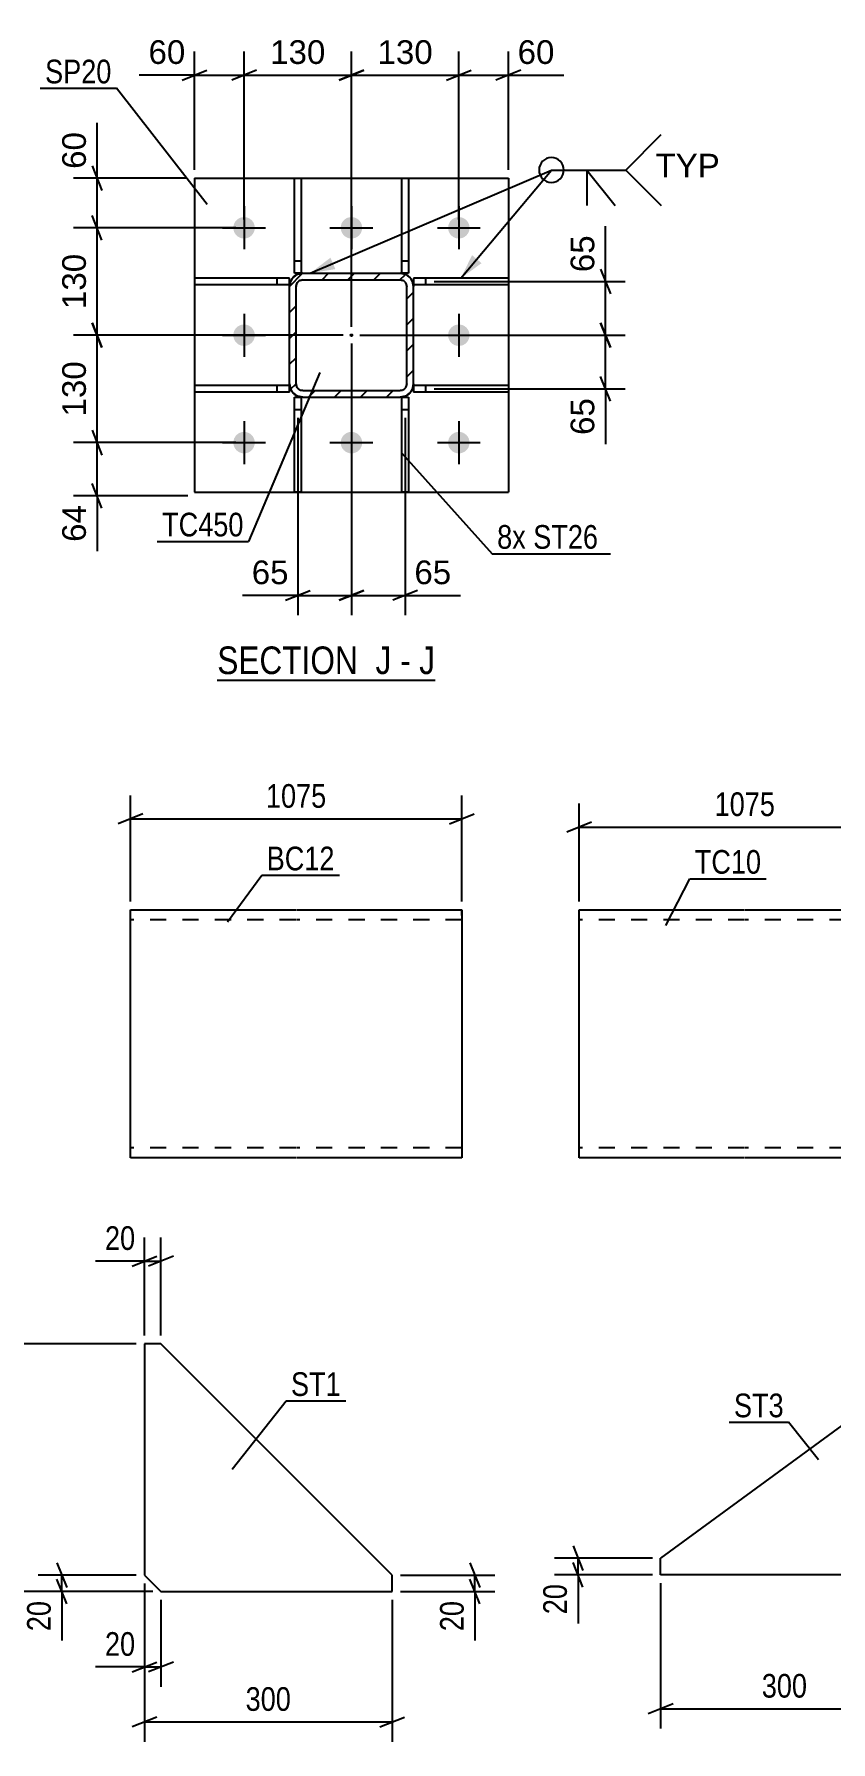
# Model space of a CAD drawing. Header units: millimetres. Extents: x 0 to 841, y 0 to 594.
# Drawn here: x 480.8 to 577.3, y 248.8 to 455.5 of the extents above; entities that cross this region are included whole.
import ezdxf

# ---------------------------------------------------------------- set-up
doc = ezdxf.new("R2010")
doc.units = ezdxf.units.MM
doc.linetypes.add('DXK_LINE_DOT2', pattern=[3.9198, 1.9599, -1.9599])
doc.linetypes.add('DXK_LINE_DOT3', pattern=[5.9187, 2.979, -0.9799, 0.9799, -0.9799])
doc.styles.add('Arial', font='arial.ttf', dxfattribs={"height": 0.2})
doc.styles.add('Arial Narrow', font='ARIALN.TTF', dxfattribs={"height": 0.2})

# ---------------------------------------------------------------- blocks, each defined once
blk = doc.blocks.new('Unknown-284856934-21 - 1648')
at = {"color": 6, "linetype": 'Continuous'}
blk.add_line((502.97, 377.27), (529.34, 377.27), dxfattribs=at)
at = {"color": 0, "linetype": 'Continuous'}
for points in [[(521.08, 378.02), (521.08, 381.52), (502.97, 381.52), (502.97, 378.02)], [(524.05, 378.02), (524.05, 381.52), (522.13, 381.52), (522.13, 378.02)], [(526.37, 378.02), (526.37, 381.52), (525.1, 381.52), (525.1, 378.02)], [(529.34, 378.02), (529.34, 381.52), (527.42, 381.52), (527.42, 378.02)]]:
    blk.add_wipeout(points, dxfattribs=at)
at = {"color": 7, "linetype": 'Continuous', "style": 'Arial Narrow'}
for s, p in [('SECTION ', (502.97, 378.02)), ('J', (522.13, 378.02)), ('J', (527.42, 378.02)), ('-', (525.1, 378.02))]:
    blk.add_text(s, height=3.34, dxfattribs=at).set_placement(p)
blk = doc.blocks.new('Bolt-284856934-1695 - 1648')
at = {"linetype": 'Continuous'}
for points in [[(507.51, 432.03, -1), (504.91, 432.03, -1)], [(520.51, 432.03, -1), (517.91, 432.03, -1)], [(533.51, 432.03, -1), (530.91, 432.03, -1)], [(507.51, 419.03, -1), (504.91, 419.03, -1)], [(533.51, 419.03, -1), (530.91, 419.03, -1)], [(507.51, 406.03, -1), (504.91, 406.03, -1)], [(520.51, 406.03, -1), (517.91, 406.03, -1)], [(533.51, 406.03, -1), (530.91, 406.03, -1)]]:
    blk.add_hatch(color=1, dxfattribs=at).paths.add_polyline_path(points)
at = {"color": 1, "linetype": 'Continuous'}
for p, q in [((506.21, 434.63), (506.21, 429.43)), ((519.21, 434.63), (519.21, 429.43)), ((532.21, 434.63), (532.21, 429.43)), ((503.61, 432.03), (508.81, 432.03)), ((516.61, 432.03), (521.81, 432.03)), ((529.61, 432.03), (534.81, 432.03)), ((506.21, 421.63), (506.21, 416.43)), ((532.21, 421.63), (532.21, 416.43)), ((503.61, 419.03), (508.81, 419.03)), ((529.61, 419.03), (534.81, 419.03)), ((506.21, 408.63), (506.21, 403.43)), ((519.21, 408.63), (519.21, 403.43)), ((532.21, 408.63), (532.21, 403.43)), ((503.61, 406.03), (508.81, 406.03)), ((516.61, 406.03), (521.81, 406.03)), ((529.61, 406.03), (534.81, 406.03))]:
    blk.add_line(p, q, dxfattribs=at)
blk = doc.blocks.new('Part-284856934-1751 - 1648')
at = {"color": 2, "linetype": 'Continuous'}
for p, q in [((512.31, 426.53), (512.31, 438.03)), ((512.31, 438.03), (513.11, 438.03)), ((513.11, 438.03), (513.11, 426.53)), ((513.11, 426.53), (512.31, 426.53))]:
    blk.add_line(p, q, dxfattribs=at)
at = {"color": 7, "linetype": 'DXK_LINE_DOT2'}
blk.add_line((512.31, 428.03), (513.11, 428.03), dxfattribs=at)
blk = doc.blocks.new('Part-284856934-1731 - 1648')
at = {"color": 2, "linetype": 'Continuous'}
for p, q in [((511.71, 425.93), (500.21, 425.93)), ((500.21, 425.93), (500.21, 425.13)), ((511.71, 425.13), (511.71, 425.93)), ((511.71, 425.13), (500.21, 425.13))]:
    blk.add_line(p, q, dxfattribs=at)
at = {"color": 7, "linetype": 'DXK_LINE_DOT2'}
blk.add_line((510.21, 425.13), (510.21, 425.93), dxfattribs=at)
blk = doc.blocks.new('Part-284856934-1691 - 1648')
at = {"linetype": 'Continuous'}
h = blk.add_hatch(dxfattribs=at)
h.set_pattern_fill('', scale=0.7, style=0, pattern_type=0)
h.set_pattern_definition([(45, (513.3078, 426.534), (-1.57154, 1.57154), [])])
h.paths.add_polyline_path([(525.11, 426.53), (513.31, 426.53), (512.7, 426.41), (512.18, 426.07), (511.83, 425.55), (511.71, 424.93), (511.71, 413.13), (511.83, 412.52), (512.18, 412), (512.7, 411.66), (513.31, 411.53), (525.11, 411.53), (525.72, 411.66), (526.24, 412), (526.59, 412.52), (526.71, 413.13), (526.71, 424.93), (526.59, 425.55), (526.24, 426.07), (525.72, 426.41)])
h.paths.add_polyline_path([(525.85, 425.24), (525.91, 424.93), (525.91, 413.13), (525.85, 412.83), (525.67, 412.57), (525.41, 412.39), (525.11, 412.33), (513.31, 412.33), (513, 412.39), (512.74, 412.57), (512.57, 412.83), (512.51, 413.13), (512.51, 424.93), (512.57, 425.24), (512.74, 425.5), (513, 425.67), (513.31, 425.73), (525.11, 425.73), (525.41, 425.67), (525.67, 425.5)])
blk.add_hatch(color=246, dxfattribs=at).paths.add_polyline_path([(519.21, 418.93, -1), (519.21, 419.13, -1)])
at = {"color": 7, "linetype": 'DXK_LINE_DOT2'}
for p, q in [((512.7, 426.41), (513.31, 426.53)), ((513.31, 426.53), (525.11, 426.53)), ((525.11, 426.53), (525.72, 426.41)), ((511.71, 424.93), (511.83, 425.55)), ((511.71, 413.13), (511.71, 424.93)), ((512.57, 425.24), (512.51, 424.93)), ((512.51, 413.13), (512.51, 424.93)), ((513.31, 425.73), (513, 425.67)), ((513.31, 425.73), (525.11, 425.73)), ((525.41, 425.67), (525.11, 425.73)), ((525.91, 424.93), (525.85, 425.24)), ((525.91, 413.13), (525.91, 424.93)), ((526.59, 425.55), (526.71, 424.93)), ((526.71, 413.13), (526.71, 424.93)), ((511.83, 412.52), (511.71, 413.13)), ((512.51, 413.13), (512.57, 412.83)), ((513.31, 411.53), (512.7, 411.66)), ((513, 412.39), (513.31, 412.33)), ((513.31, 412.33), (525.11, 412.33)), ((513.31, 411.53), (525.11, 411.53)), ((525.11, 412.33), (525.41, 412.39)), ((525.72, 411.66), (525.11, 411.53)), ((525.85, 412.83), (525.91, 413.13)), ((526.71, 413.13), (526.59, 412.52))]:
    blk.add_line(p, q, dxfattribs=at)
at = {"color": 2, "linetype": 'Continuous'}
for p, q in [((513.31, 426.53), (512.7, 426.41)), ((513.31, 426.53), (525.11, 426.53)), ((525.72, 426.41), (525.11, 426.53)), ((511.83, 425.55), (511.71, 424.93)), ((511.71, 413.13), (511.71, 424.93)), ((512.51, 424.93), (512.57, 425.24)), ((512.51, 413.13), (512.51, 424.93)), ((513, 425.67), (513.31, 425.73)), ((513.31, 425.73), (525.11, 425.73)), ((525.11, 425.73), (525.41, 425.67)), ((525.85, 425.24), (525.91, 424.93)), ((525.91, 413.13), (525.91, 424.93)), ((526.71, 424.93), (526.59, 425.55)), ((526.71, 413.13), (526.71, 424.93)), ((511.71, 413.13), (511.83, 412.52)), ((512.57, 412.83), (512.51, 413.13)), ((512.7, 411.66), (513.31, 411.53)), ((513.31, 412.33), (513, 412.39)), ((513.31, 412.33), (525.11, 412.33)), ((513.31, 411.53), (525.11, 411.53)), ((525.41, 412.39), (525.11, 412.33)), ((525.11, 411.53), (525.72, 411.66)), ((525.91, 413.13), (525.85, 412.83)), ((526.59, 412.52), (526.71, 413.13))]:
    blk.add_line(p, q, dxfattribs=at)
at = {"color": 7, "linetype": 'DXK_LINE_DOT3'}
blk.add_line((519.21, 419.03), (519.21, 419.03), dxfattribs=at)
at = {"color": 246, "linetype": 'DXK_LINE_DOT2'}
blk.add_line((519.21, 419.03), (519.21, 419.03), dxfattribs=at)
at = {"color": 246, "linetype": 'Continuous'}
blk.add_circle((519.21, 419.03), 0.1, dxfattribs=at)
at = {"color": 7, "linetype": 'DXK_LINE_DOT2'}
for centre, radius, start, end in [((513.31, 424.93), 1.6, 112.5, 157.5), ((525.11, 424.93), 1.6, 22.5, 67.5), ((513.31, 424.93), 0.8, 112.5, 157.5), ((525.11, 424.93), 0.8, 22.5, 67.5), ((513.31, 413.13), 1.6, 202.5, 247.5), ((513.31, 413.13), 0.8, 202.5, 247.5), ((525.11, 413.13), 0.8, 292.5, 337.5), ((525.11, 413.13), 1.6, 292.5, 337.5)]:
    blk.add_arc(centre, radius, start, end, dxfattribs=at)
at = {"color": 2, "linetype": 'Continuous'}
for centre, radius, start, end in [((513.31, 424.93), 1.6, 112.5, 157.5), ((525.11, 424.93), 1.6, 22.5, 67.5), ((513.31, 424.93), 0.8, 112.5, 157.5), ((525.11, 424.93), 0.8, 22.5, 67.5), ((513.31, 413.13), 1.6, 202.5, 247.5), ((513.31, 413.13), 0.8, 202.5, 247.5), ((525.11, 413.13), 0.8, 292.5, 337.5), ((525.11, 413.13), 1.6, 292.5, 337.5)]:
    blk.add_arc(centre, radius, start, end, dxfattribs=at)
blk = doc.blocks.new('Part-284856934-1726 - 1648')
at = {"color": 2, "linetype": 'Continuous'}
for p, q in [((511.71, 412.93), (500.21, 412.93)), ((500.21, 412.93), (500.21, 412.13)), ((511.71, 412.13), (500.21, 412.13)), ((511.71, 412.13), (511.71, 412.93))]:
    blk.add_line(p, q, dxfattribs=at)
at = {"color": 7, "linetype": 'DXK_LINE_DOT2'}
blk.add_line((510.21, 412.13), (510.21, 412.93), dxfattribs=at)
blk = doc.blocks.new('Part-284856934-1736 - 1648')
at = {"color": 2, "linetype": 'Continuous'}
for p, q in [((538.21, 412.93), (526.71, 412.93)), ((526.71, 412.93), (526.71, 412.13)), ((538.21, 412.13), (526.71, 412.13)), ((538.21, 412.93), (538.21, 412.13))]:
    blk.add_line(p, q, dxfattribs=at)
at = {"color": 7, "linetype": 'DXK_LINE_DOT2'}
blk.add_line((528.21, 412.13), (528.21, 412.93), dxfattribs=at)
blk = doc.blocks.new('Part-284856934-1741 - 1648')
at = {"color": 2, "linetype": 'Continuous'}
for p, q in [((538.21, 425.93), (526.71, 425.93)), ((526.71, 425.93), (526.71, 425.13)), ((538.21, 425.93), (538.21, 425.13)), ((538.21, 425.13), (526.71, 425.13))]:
    blk.add_line(p, q, dxfattribs=at)
at = {"color": 7, "linetype": 'DXK_LINE_DOT2'}
blk.add_line((528.21, 425.13), (528.21, 425.93), dxfattribs=at)
blk = doc.blocks.new('Part-284856934-1746 - 1648')
at = {"color": 2, "linetype": 'Continuous'}
for p, q in [((525.31, 426.53), (525.31, 438.03)), ((525.31, 438.03), (526.11, 438.03)), ((526.11, 438.03), (526.11, 426.53)), ((526.11, 426.53), (525.31, 426.53))]:
    blk.add_line(p, q, dxfattribs=at)
at = {"color": 7, "linetype": 'DXK_LINE_DOT2'}
blk.add_line((525.31, 428.03), (526.11, 428.03), dxfattribs=at)
blk = doc.blocks.new('Part-284856934-1756 - 1648')
at = {"color": 2, "linetype": 'Continuous'}
for p, q in [((525.31, 400.03), (525.31, 411.53)), ((525.31, 411.53), (526.11, 411.53)), ((526.11, 411.53), (526.11, 400.03)), ((526.11, 400.03), (525.31, 400.03))]:
    blk.add_line(p, q, dxfattribs=at)
at = {"color": 7, "linetype": 'DXK_LINE_DOT2'}
blk.add_line((525.31, 410.03), (526.11, 410.03), dxfattribs=at)
blk = doc.blocks.new('Part-284856934-1761 - 1648')
at = {"color": 2, "linetype": 'Continuous'}
for p, q in [((512.31, 400.03), (512.31, 411.53)), ((512.31, 411.53), (513.11, 411.53)), ((513.11, 411.53), (513.11, 400.03)), ((513.11, 400.03), (512.31, 400.03))]:
    blk.add_line(p, q, dxfattribs=at)
at = {"color": 7, "linetype": 'DXK_LINE_DOT2'}
blk.add_line((512.31, 410.03), (513.11, 410.03), dxfattribs=at)
blk = doc.blocks.new('Part-284856934-1807 - 1648')
at = {"color": 2, "linetype": 'Continuous'}
for p, q in [((500.21, 438.03), (538.21, 438.03)), ((500.21, 438.03), (500.21, 400.03)), ((538.21, 438.03), (538.21, 400.03)), ((500.21, 400.03), (538.21, 400.03))]:
    blk.add_line(p, q, dxfattribs=at)
blk = doc.blocks.new('Part-284856934-4975 - 4969')
at = {"color": 2, "linetype": 'Continuous'}
for p, q in [((546.78, 321.89), (546.78, 349.49)), ((546.78, 349.49), (566.78, 349.49)), ((566.88, 349.49), (586.88, 349.49)), ((586.88, 349.49), (586.88, 348.79)), ((586.88, 348.79), (586.88, 319.49)), ((546.78, 319.49), (546.78, 321.89)), ((566.78, 319.49), (546.78, 319.49)), ((586.88, 319.49), (566.88, 319.49))]:
    blk.add_line(p, q, dxfattribs=at)
at = {"color": 7, "linetype": 'DXK_LINE_DOT2'}
for p, q in [((586.88, 348.79), (586.88, 349.31)), ((566.78, 348.29), (546.78, 348.29)), ((586.88, 348.29), (566.88, 348.29)), ((546.78, 319.67), (546.78, 321.89)), ((546.78, 320.69), (546.78, 320.78)), ((566.78, 320.69), (546.78, 320.69)), ((586.88, 320.69), (566.88, 320.69)), ((586.88, 320.69), (586.88, 320.78))]:
    blk.add_line(p, q, dxfattribs=at)
blk = doc.blocks.new('Part-284856934-5003 - 4996')
at = {"color": 2, "linetype": 'Continuous'}
for p, q in [((492.47, 321.89), (492.47, 349.49)), ((492.47, 349.49), (512.47, 349.49)), ((512.57, 349.49), (532.57, 349.49)), ((532.57, 349.49), (532.57, 348.79)), ((532.57, 348.79), (532.57, 319.49)), ((492.47, 319.49), (492.47, 321.89)), ((512.47, 319.49), (492.47, 319.49)), ((532.57, 319.49), (512.57, 319.49))]:
    blk.add_line(p, q, dxfattribs=at)
at = {"color": 7, "linetype": 'DXK_LINE_DOT2'}
for p, q in [((532.57, 348.79), (532.57, 349.31)), ((512.47, 348.29), (492.47, 348.29)), ((532.57, 348.29), (512.57, 348.29)), ((492.47, 319.67), (492.47, 321.89)), ((492.47, 320.69), (492.47, 320.78)), ((512.47, 320.69), (492.47, 320.69)), ((532.57, 320.69), (512.57, 320.69)), ((532.57, 320.69), (532.57, 320.78))]:
    blk.add_line(p, q, dxfattribs=at)
blk = doc.blocks.new('Part-284856934-9928 - 9927')
at = {"color": 2, "linetype": 'Continuous'}
for p, q in [((584.64, 291.52), (556.64, 271.02)), ((586.64, 291.52), (584.64, 291.52)), ((586.64, 271.02), (586.64, 291.52)), ((556.64, 269.02), (556.64, 271.02)), ((584.64, 269.02), (586.64, 271.02)), ((584.64, 269.02), (556.64, 269.02))]:
    blk.add_line(p, q, dxfattribs=at)
blk = doc.blocks.new('Part-284856934-9935 - 9934')
at = {"color": 2, "linetype": 'Continuous'}
for p, q in [((496.15, 296.98), (494.15, 296.98)), ((494.15, 296.98), (494.15, 268.98)), ((524.15, 268.98), (496.15, 296.98)), ((494.15, 268.98), (496.15, 266.98)), ((524.15, 266.98), (524.15, 268.98)), ((496.15, 266.98), (524.15, 266.98))]:
    blk.add_line(p, q, dxfattribs=at)
blk = doc.blocks.new('StraightDimension-284856934-1864 - 1648')
at = {"color": 7, "linetype": 'Continuous'}
for p, q in [((532.21, 433.03), (532.21, 453.36)), ((538.21, 439.03), (538.21, 453.36)), ((530.71, 449.91), (533.71, 451.11)), ((539.71, 451.11), (536.71, 449.91)), ((532.21, 450.51), (538.21, 450.51))]:
    blk.add_line(p, q, dxfattribs=at)
at = {"color": 0}
blk.add_wipeout([(544.38, 451.26), (544.38, 455.46), (538.73, 455.46), (538.73, 451.26)], dxfattribs=at)
at = {"color": 7, "linetype": 'Continuous'}
blk.add_line((538.21, 450.51), (544.91, 450.51), dxfattribs=at)
blk.add_line((538.21, 450.51), (544.91, 450.51), dxfattribs=at)
at = {"color": 3, "style": 'Arial'}
blk.add_text('60', height=2.865, dxfattribs=at).set_placement((539.33, 451.86))
blk = doc.blocks.new('StraightDimension-284856934-1849 - 1648')
at = {"color": 7, "linetype": 'Continuous'}
for p, q in [((519.21, 418.03), (519.21, 385.15)), ((525.71, 409.03), (525.71, 385.15)), ((517.71, 386.95), (520.71, 388.15)), ((519.21, 387.55), (525.71, 387.55)), ((527.21, 388.15), (524.21, 386.95))]:
    blk.add_line(p, q, dxfattribs=at)
at = {"color": 0}
blk.add_wipeout([(531.88, 388.3), (531.88, 392.5), (526.23, 392.5), (526.23, 388.3)], dxfattribs=at)
at = {"color": 7, "linetype": 'Continuous'}
blk.add_line((525.71, 387.55), (532.4, 387.55), dxfattribs=at)
blk.add_line((525.71, 387.55), (532.4, 387.55), dxfattribs=at)
at = {"color": 3, "style": 'Arial'}
blk.add_text('65', height=2.865, dxfattribs=at).set_placement((526.83, 388.9))
blk = doc.blocks.new('StraightDimension-284856934-1884 - 1648')
at = {"color": 7, "linetype": 'Continuous'}
for p, q in [((506.21, 433.03), (506.21, 453.36)), ((519.21, 420.03), (519.21, 453.36)), ((507.71, 451.11), (504.71, 449.91)), ((517.71, 449.91), (520.71, 451.11)), ((506.21, 450.51), (519.21, 450.51))]:
    blk.add_line(p, q, dxfattribs=at)
at = {"color": 0}
blk.add_wipeout([(516.64, 451.26), (516.64, 455.46), (508.77, 455.46), (508.77, 451.26)], dxfattribs=at)
at = {"color": 3, "style": 'Arial'}
blk.add_text('130', height=2.865, dxfattribs=at).set_placement((509.37, 451.86))
blk = doc.blocks.new('StraightDimension-284856934-1820 - 1648')
at = {"color": 7, "linetype": 'Continuous'}
for p, q in [((487.81, 439.53), (489.01, 436.53)), ((499.21, 438.03), (485.56, 438.03)), ((488.41, 432.03), (488.41, 438.03)), ((505.21, 432.03), (485.56, 432.03)), ((489.01, 430.53), (487.81, 433.53))]:
    blk.add_line(p, q, dxfattribs=at)
at = {"color": 0}
blk.add_wipeout([(487.66, 444.21), (483.46, 444.21), (483.46, 438.56), (487.66, 438.56)], dxfattribs=at)
at = {"color": 7, "linetype": 'Continuous'}
blk.add_line((488.41, 438.03), (488.41, 444.73), dxfattribs=at)
blk.add_line((488.41, 438.03), (488.41, 444.73), dxfattribs=at)
at = {"color": 3, "style": 'Arial'}
blk.add_text('60', height=2.865, rotation=90.0002, dxfattribs=at).set_placement((487.06, 439.16))
blk = doc.blocks.new('StraightDimension-284856934-1855 - 1648')
at = {"color": 7, "linetype": 'Continuous'}
for p, q in [((519.21, 420.03), (519.21, 453.36)), ((532.21, 433.03), (532.21, 453.36)), ((520.71, 451.11), (517.71, 449.91)), ((530.71, 449.91), (533.71, 451.11)), ((519.21, 450.51), (532.21, 450.51))]:
    blk.add_line(p, q, dxfattribs=at)
at = {"color": 0}
blk.add_wipeout([(529.64, 451.26), (529.64, 455.46), (521.77, 455.46), (521.77, 451.26)], dxfattribs=at)
at = {"color": 3, "style": 'Arial'}
blk.add_text('130', height=2.865, dxfattribs=at).set_placement((522.37, 451.86))
blk = doc.blocks.new('StraightDimension-284856934-1809 - 1648')
at = {"color": 7, "linetype": 'Continuous'}
for p, q in [((549.36, 427.03), (550.56, 424.03)), ((529.21, 425.53), (552.36, 425.53)), ((549.96, 419.03), (549.96, 425.53)), ((550.56, 417.53), (549.36, 420.53)), ((520.21, 419.03), (552.36, 419.03))]:
    blk.add_line(p, q, dxfattribs=at)
at = {"color": 0}
blk.add_wipeout([(549.21, 431.71), (545.01, 431.71), (545.01, 426.06), (549.21, 426.06)], dxfattribs=at)
at = {"color": 7, "linetype": 'Continuous'}
blk.add_line((549.96, 425.53), (549.96, 432.23), dxfattribs=at)
blk.add_line((549.96, 425.53), (549.96, 432.23), dxfattribs=at)
at = {"color": 3, "style": 'Arial'}
blk.add_text('65', height=2.865, rotation=90.0002, dxfattribs=at).set_placement((548.61, 426.66))
blk = doc.blocks.new('StraightDimension-284856934-1814 - 1648')
at = {"color": 7, "linetype": 'Continuous'}
for p, q in [((549.36, 420.53), (550.56, 417.53)), ((520.21, 419.03), (552.36, 419.03)), ((549.96, 412.53), (549.96, 419.03)), ((550.56, 411.03), (549.36, 414.03)), ((529.21, 412.53), (552.36, 412.53))]:
    blk.add_line(p, q, dxfattribs=at)
at = {"color": 0}
blk.add_wipeout([(549.21, 412.01), (545.01, 412.01), (545.01, 406.36), (549.21, 406.36)], dxfattribs=at)
at = {"color": 7, "linetype": 'Continuous'}
blk.add_line((549.96, 412.53), (549.96, 405.84), dxfattribs=at)
blk.add_line((549.96, 412.53), (549.96, 405.84), dxfattribs=at)
at = {"color": 3, "style": 'Arial'}
blk.add_text('65', height=2.865, rotation=90.0002, dxfattribs=at).set_placement((548.61, 406.96))
blk = doc.blocks.new('StraightDimension-284856934-1827 - 1648')
at = {"color": 7, "linetype": 'Continuous'}
for p, q in [((505.21, 432.03), (485.56, 432.03)), ((489.01, 430.53), (487.81, 433.53)), ((488.41, 419.03), (488.41, 432.03)), ((487.81, 420.53), (489.01, 417.53)), ((518.21, 419.03), (485.56, 419.03))]:
    blk.add_line(p, q, dxfattribs=at)
at = {"color": 0}
blk.add_wipeout([(487.66, 429.47), (483.46, 429.47), (483.46, 421.6), (487.66, 421.6)], dxfattribs=at)
at = {"color": 3, "style": 'Arial'}
blk.add_text('130', height=2.865, rotation=90.0002, dxfattribs=at).set_placement((487.06, 422.2))
blk = doc.blocks.new('StraightDimension-284856934-1833 - 1648')
at = {"color": 7, "linetype": 'Continuous'}
for p, q in [((489.01, 417.53), (487.81, 420.53)), ((518.21, 419.03), (485.56, 419.03)), ((488.41, 406.03), (488.41, 419.03)), ((487.81, 407.53), (489.01, 404.53)), ((505.21, 406.03), (485.56, 406.03))]:
    blk.add_line(p, q, dxfattribs=at)
at = {"color": 0}
blk.add_wipeout([(487.66, 416.47), (483.46, 416.47), (483.46, 408.6), (487.66, 408.6)], dxfattribs=at)
at = {"color": 3, "style": 'Arial'}
blk.add_text('130', height=2.865, rotation=90.0002, dxfattribs=at).set_placement((487.06, 409.2))
blk = doc.blocks.new('StraightDimension-284856934-1839 - 1648')
at = {"color": 7, "linetype": 'Continuous'}
for p, q in [((487.81, 407.53), (489.01, 404.53)), ((505.21, 406.03), (485.56, 406.03)), ((488.41, 399.6), (488.41, 406.03)), ((489.01, 398.1), (487.81, 401.1)), ((499.4, 399.6), (485.56, 399.6))]:
    blk.add_line(p, q, dxfattribs=at)
at = {"color": 0}
blk.add_wipeout([(487.66, 399.07), (483.46, 399.07), (483.46, 393.42), (487.66, 393.42)], dxfattribs=at)
at = {"color": 7, "linetype": 'Continuous'}
blk.add_line((488.41, 399.6), (488.41, 392.9), dxfattribs=at)
blk.add_line((488.41, 399.6), (488.41, 392.9), dxfattribs=at)
at = {"color": 3, "style": 'Arial'}
blk.add_text('64', height=2.865, rotation=90.0002, dxfattribs=at).set_placement((487.06, 394.02))
blk = doc.blocks.new('StraightDimension-284856934-1844 - 1648')
at = {"color": 7, "linetype": 'Continuous'}
for p, q in [((519.21, 418.03), (519.21, 385.15)), ((512.71, 409.03), (512.71, 385.15)), ((511.21, 386.95), (514.21, 388.15)), ((512.71, 387.55), (519.21, 387.55)), ((520.71, 388.15), (517.71, 386.95))]:
    blk.add_line(p, q, dxfattribs=at)
at = {"color": 0}
blk.add_wipeout([(512.18, 388.3), (512.18, 392.5), (506.54, 392.5), (506.54, 388.3)], dxfattribs=at)
at = {"color": 7, "linetype": 'Continuous'}
blk.add_line((512.71, 387.55), (506.01, 387.55), dxfattribs=at)
blk.add_line((512.71, 387.55), (506.01, 387.55), dxfattribs=at)
at = {"color": 3, "style": 'Arial'}
blk.add_text('65', height=2.865, dxfattribs=at).set_placement((507.14, 388.9))
blk = doc.blocks.new('StraightDimension-284856934-1874 - 1648')
at = {"color": 7, "linetype": 'Continuous'}
for p, q in [((500.21, 439.03), (500.21, 453.36)), ((506.21, 433.03), (506.21, 453.36)), ((498.71, 449.91), (501.71, 451.11)), ((507.71, 451.11), (504.71, 449.91)), ((500.21, 450.51), (506.21, 450.51))]:
    blk.add_line(p, q, dxfattribs=at)
at = {"color": 0}
blk.add_wipeout([(499.68, 451.26), (499.68, 455.46), (494.04, 455.46), (494.04, 451.26)], dxfattribs=at)
at = {"color": 7, "linetype": 'Continuous'}
blk.add_line((500.21, 450.51), (493.51, 450.51), dxfattribs=at)
blk.add_line((500.21, 450.51), (493.51, 450.51), dxfattribs=at)
at = {"color": 3, "style": 'Arial'}
blk.add_text('60', height=2.865, dxfattribs=at).set_placement((494.64, 451.86))
blk = doc.blocks.new('StraightDimension-284856934-4979 - 4969')
at = {"color": 7, "linetype": 'Continuous'}
for p, q in [((546.78, 350.49), (546.78, 362.34)), ((586.88, 350.49), (586.88, 362.34)), ((548.28, 360.09), (545.28, 358.89)), ((585.38, 358.89), (588.38, 360.09)), ((546.78, 359.49), (586.88, 359.49))]:
    blk.add_line(p, q, dxfattribs=at)
at = {"color": 0}
blk.add_wipeout([(571.09, 360.24), (571.09, 364.44), (562.58, 364.44), (562.58, 360.24)], dxfattribs=at)
at = {"color": 3, "style": 'Arial Narrow'}
blk.add_text('1075', height=2.863, dxfattribs=at).set_placement((563.18, 360.84))
blk = doc.blocks.new('StraightDimension-284856934-5006 - 4996')
at = {"color": 7, "linetype": 'Continuous'}
for p, q in [((492.47, 350.49), (492.47, 363.34)), ((532.57, 350.49), (532.57, 363.34)), ((493.97, 361.09), (490.97, 359.89)), ((492.47, 360.49), (532.57, 360.49)), ((531.07, 359.89), (534.07, 361.09))]:
    blk.add_line(p, q, dxfattribs=at)
at = {"color": 0}
blk.add_wipeout([(516.77, 361.24), (516.77, 365.44), (508.26, 365.44), (508.26, 361.24)], dxfattribs=at)
at = {"color": 3, "style": 'Arial Narrow'}
blk.add_text('1075', height=2.863, dxfattribs=at).set_placement((508.86, 361.84))
blk = doc.blocks.new('StraightDimension-284856934-10039 - 9927')
at = {"color": 7, "linetype": 'Continuous'}
for p, q in [((555.64, 271.02), (543.79, 271.02)), ((546.04, 272.52), (547.24, 269.52)), ((546.64, 269.02), (546.64, 271.02)), ((555.64, 269.02), (543.79, 269.02)), ((547.24, 267.52), (546.04, 270.52))]:
    blk.add_line(p, q, dxfattribs=at)
at = {"color": 0}
blk.add_wipeout([(545.89, 268.5), (541.69, 268.5), (541.69, 263.64), (545.89, 263.64)], dxfattribs=at)
at = {"color": 7, "linetype": 'Continuous'}
blk.add_line((546.64, 269.02), (546.64, 263.11), dxfattribs=at)
blk.add_line((546.64, 269.02), (546.64, 263.11), dxfattribs=at)
at = {"color": 3, "style": 'Arial Narrow'}
blk.add_text('20', height=2.863, rotation=90.0002, dxfattribs=at).set_placement((545.29, 264.24))
blk = doc.blocks.new('StraightDimension-284856934-10059 - 9927')
at = {"color": 7, "linetype": 'Continuous'}
for p, q in [((586.64, 270.02), (586.64, 250.4)), ((556.64, 268.02), (556.64, 250.4)), ((558.14, 253.4), (555.14, 252.2)), ((556.64, 252.8), (586.64, 252.8)), ((585.14, 252.2), (588.14, 253.4))]:
    blk.add_line(p, q, dxfattribs=at)
at = {"color": 0}
blk.add_wipeout([(574.98, 253.55), (574.98, 257.75), (568.29, 257.75), (568.29, 253.55)], dxfattribs=at)
at = {"color": 3, "style": 'Arial Narrow'}
blk.add_text('300', height=2.863, dxfattribs=at).set_placement((568.89, 254.15))
blk = doc.blocks.new('StraightDimension-284856934-10079 - 9934')
at = {"color": 7, "linetype": 'Continuous'}
for p, q in [((494.15, 267.98), (494.15, 248.8)), ((524.15, 265.98), (524.15, 248.8)), ((495.65, 251.8), (492.65, 250.6)), ((494.15, 251.2), (524.15, 251.2)), ((522.65, 250.6), (525.65, 251.8))]:
    blk.add_line(p, q, dxfattribs=at)
at = {"color": 0}
blk.add_wipeout([(512.49, 251.95), (512.49, 256.15), (505.8, 256.15), (505.8, 251.95)], dxfattribs=at)
at = {"color": 3, "style": 'Arial Narrow'}
blk.add_text('300', height=2.863, dxfattribs=at).set_placement((506.4, 252.55))
blk = doc.blocks.new('StraightDimension-284856934-10071 - 9934')
at = {"color": 7, "linetype": 'Continuous'}
for p, q in [((525.15, 268.98), (536.55, 268.98)), ((533.55, 270.48), (534.75, 267.48)), ((534.15, 266.98), (534.15, 268.98)), ((525.15, 266.98), (536.55, 266.98)), ((534.75, 265.48), (533.55, 268.48))]:
    blk.add_line(p, q, dxfattribs=at)
at = {"color": 0}
blk.add_wipeout([(533.4, 266.45), (529.2, 266.45), (529.2, 261.59), (533.4, 261.59)], dxfattribs=at)
at = {"color": 7, "linetype": 'Continuous'}
blk.add_line((534.15, 266.98), (534.15, 261.07), dxfattribs=at)
blk.add_line((534.15, 266.98), (534.15, 261.07), dxfattribs=at)
at = {"color": 3, "style": 'Arial Narrow'}
blk.add_text('20', height=2.863, rotation=90.0002, dxfattribs=at).set_placement((532.8, 262.19))
blk = doc.blocks.new('StraightDimension-284856934-10063 - 9934')
at = {"color": 7, "linetype": 'Continuous'}
for p, q in [((494.15, 267.98), (494.15, 255.46)), ((496.15, 265.98), (496.15, 255.46)), ((492.65, 257.26), (495.65, 258.46)), ((497.65, 258.46), (494.65, 257.26)), ((494.15, 257.86), (496.15, 257.86))]:
    blk.add_line(p, q, dxfattribs=at)
at = {"color": 0}
blk.add_wipeout([(493.62, 258.61), (493.62, 262.81), (488.77, 262.81), (488.77, 258.61)], dxfattribs=at)
at = {"color": 7, "linetype": 'Continuous'}
blk.add_line((494.15, 257.86), (488.24, 257.86), dxfattribs=at)
blk.add_line((494.15, 257.86), (488.24, 257.86), dxfattribs=at)
at = {"color": 3, "style": 'Arial Narrow'}
blk.add_text('20', height=2.863, dxfattribs=at).set_placement((489.37, 259.21))
blk = doc.blocks.new('StraightDimension-284856934-10083 - 9934')
at = {"color": 7, "linetype": 'Continuous'}
for p, q in [((478.66, 295.48), (477.46, 298.48)), ((493.15, 296.98), (475.21, 296.98)), ((478.06, 266.98), (478.06, 296.98)), ((495.15, 266.98), (475.21, 266.98)), ((477.46, 268.48), (478.66, 265.48))]:
    blk.add_line(p, q, dxfattribs=at)
at = {"color": 0}
blk.add_wipeout([(477.31, 285.32), (473.11, 285.32), (473.11, 278.63), (477.31, 278.63)], dxfattribs=at)
at = {"color": 3, "style": 'Arial Narrow'}
blk.add_text('300', height=2.863, rotation=90.0002, dxfattribs=at).set_placement((476.71, 279.23))
blk = doc.blocks.new('StraightDimension-284856934-10075 - 9934')
at = {"color": 7, "linetype": 'Continuous'}
for p, q in [((493.15, 268.98), (481.3, 268.98)), ((483.55, 270.48), (484.75, 267.48)), ((484.15, 266.98), (484.15, 268.98)), ((495.15, 266.98), (481.3, 266.98)), ((484.75, 265.48), (483.55, 268.48))]:
    blk.add_line(p, q, dxfattribs=at)
at = {"color": 0}
blk.add_wipeout([(483.4, 266.45), (479.2, 266.45), (479.2, 261.59), (483.4, 261.59)], dxfattribs=at)
at = {"color": 7, "linetype": 'Continuous'}
blk.add_line((484.15, 266.98), (484.15, 261.07), dxfattribs=at)
blk.add_line((484.15, 266.98), (484.15, 261.07), dxfattribs=at)
at = {"color": 3, "style": 'Arial Narrow'}
blk.add_text('20', height=2.863, rotation=90.0002, dxfattribs=at).set_placement((482.8, 262.19))
blk = doc.blocks.new('StraightDimension-284856934-10067 - 9934')
at = {"color": 7, "linetype": 'Continuous'}
for p, q in [((494.15, 297.98), (494.15, 309.83)), ((496.15, 297.98), (496.15, 309.83)), ((492.65, 306.38), (495.65, 307.58)), ((494.15, 306.98), (496.15, 306.98)), ((497.65, 307.58), (494.65, 306.38))]:
    blk.add_line(p, q, dxfattribs=at)
at = {"color": 0}
blk.add_wipeout([(493.62, 307.73), (493.62, 311.93), (488.77, 311.93), (488.77, 307.73)], dxfattribs=at)
at = {"color": 7, "linetype": 'Continuous'}
blk.add_line((494.15, 306.98), (488.24, 306.98), dxfattribs=at)
blk.add_line((494.15, 306.98), (488.24, 306.98), dxfattribs=at)
at = {"color": 3, "style": 'Arial Narrow'}
blk.add_text('20', height=2.863, dxfattribs=at).set_placement((489.37, 308.33))
blk = doc.blocks.new('Mark-284856934-1687 - 1648')
at = {"color": 0}
blk.add_wipeout([(506.16, 394.68), (506.16, 397.68), (496.29, 397.68), (496.29, 394.68)], dxfattribs=at)
blk.add_wipeout([(506.16, 394.68), (506.16, 397.68), (496.29, 397.68), (496.29, 394.68)], dxfattribs=at)
at = {"color": 30, "linetype": 'Continuous'}
for p in [(515.37, 414.5), (495.69, 394.08)]:
    blk.add_line(p, (506.76, 394.08), dxfattribs=at)
at = {"color": 3, "style": 'Arial Narrow'}
blk.add_text('TC450', height=2.863, dxfattribs=at).set_placement((496.29, 394.68))
blk = doc.blocks.new('Mark-284856934-1803 - 1648')
at = {"color": 0}
blk.add_wipeout([(490.16, 449.51), (490.16, 452.51), (482.12, 452.51), (482.12, 449.51)], dxfattribs=at)
blk.add_wipeout([(490.16, 449.51), (490.16, 452.51), (482.12, 452.51), (482.12, 449.51)], dxfattribs=at)
at = {"color": 30, "linetype": 'Continuous'}
for p in [(481.52, 448.91), (501.75, 434.86)]:
    blk.add_line(p, (490.76, 448.91), dxfattribs=at)
at = {"color": 3, "style": 'Arial Narrow'}
blk.add_text('SP20', height=2.863, dxfattribs=at).set_placement((482.12, 449.51))
blk = doc.blocks.new('WeldMark-284856934-1893 - 1648')
at = {"linetype": 'Continuous'}
for points in [[(517.26, 427.03), (514.21, 426.54), (516.67, 428.41)], [(534.96, 427.75), (532.46, 425.93), (533.81, 428.72)]]:
    blk.add_hatch(color=30, dxfattribs=at).paths.add_polyline_path(points)
at = {"color": 30, "linetype": 'Continuous'}
for p, q in [((514.21, 426.54), (543.42, 439.02)), ((532.46, 425.93), (543.42, 439.02)), ((543.42, 439.02), (552.42, 439.02))]:
    blk.add_line(p, q, dxfattribs=at)
at = {"color": 3, "linetype": 'Continuous'}
for q in [(551.13, 434.74), (547.7, 434.74)]:
    blk.add_line((547.7, 439.02), q, dxfattribs=at)
for start, end in [(90, 270), (270, 90)]:
    blk.add_arc((543.42, 439.02), 1.5, start, end, dxfattribs=at)
at = {"color": 0, "linetype": 'Continuous'}
blk.add_wipeout([(563.79, 438.12), (563.79, 441.12), (556.02, 441.12), (556.02, 438.12)], dxfattribs=at)
blk.add_wipeout([(563.79, 438.12), (563.79, 441.12), (556.02, 441.12), (556.02, 438.12)], dxfattribs=at)
at = {"color": 3, "linetype": 'Continuous'}
for q in [(556.7, 443.31), (556.7, 434.74)]:
    blk.add_line((552.42, 439.02), q, dxfattribs=at)
at = {"color": 3, "linetype": 'Continuous', "style": 'Arial'}
blk.add_text('TYP', height=2.865, dxfattribs=at).set_placement((556.02, 438.12))
blk = doc.blocks.new('MarkSet-284856934-1939 - 1648')
at = {"color": 0}
blk.add_wipeout([(540.32, 393.19), (540.32, 396.19), (536.85, 396.19), (536.85, 393.19)], dxfattribs=at)
blk.add_wipeout([(540.32, 393.19), (540.32, 396.19), (536.85, 396.19), (536.85, 393.19)], dxfattribs=at)
at = {"color": 30, "linetype": 'Continuous'}
blk.add_line((525.31, 404.77), (536.25, 392.59), dxfattribs=at)
at = {"color": 0}
blk.add_wipeout([(549.07, 393.19), (549.07, 396.19), (541.22, 396.19), (541.22, 393.19)], dxfattribs=at)
blk.add_wipeout([(549.07, 393.19), (549.07, 396.19), (541.22, 396.19), (541.22, 393.19)], dxfattribs=at)
at = {"color": 30, "linetype": 'Continuous'}
blk.add_line((536.25, 392.59), (550.57, 392.59), dxfattribs=at)
at = {"color": 3, "style": 'Arial Narrow'}
for s, p in [('8x', (536.85, 393.19)), ('ST26', (541.22, 393.19))]:
    blk.add_text(s, height=2.863, dxfattribs=at).set_placement(p)
blk = doc.blocks.new('Mark-284856934-4971 - 4969')
at = {"color": 0}
blk.add_wipeout([(568.82, 353.86), (568.82, 356.86), (560.78, 356.86), (560.78, 353.86)], dxfattribs=at)
blk.add_wipeout([(568.82, 353.86), (568.82, 356.86), (560.78, 356.86), (560.78, 353.86)], dxfattribs=at)
at = {"color": 30, "linetype": 'Continuous'}
for p, q in [((557.26, 347.59), (560.18, 353.26)), ((560.18, 353.26), (569.42, 353.26))]:
    blk.add_line(p, q, dxfattribs=at)
at = {"color": 3, "style": 'Arial Narrow'}
blk.add_text('TC10', height=2.863, dxfattribs=at).set_placement((560.78, 353.86))
blk = doc.blocks.new('Mark-284856934-4999 - 4996')
at = {"color": 0}
blk.add_wipeout([(517.17, 354.27), (517.17, 357.27), (508.95, 357.27), (508.95, 354.27)], dxfattribs=at)
blk.add_wipeout([(517.17, 354.27), (517.17, 357.27), (508.95, 357.27), (508.95, 354.27)], dxfattribs=at)
at = {"color": 30, "linetype": 'Continuous'}
for p, q in [((504.22, 348.05), (508.35, 353.67)), ((508.35, 353.67), (517.77, 353.67))]:
    blk.add_line(p, q, dxfattribs=at)
at = {"color": 3, "style": 'Arial Narrow'}
blk.add_text('BC12', height=2.863, dxfattribs=at).set_placement((508.95, 354.27))
blk = doc.blocks.new('Mark-284856934-10212 - 9927')
at = {"color": 0}
blk.add_wipeout([(571.54, 288.08), (571.54, 291.08), (565.52, 291.08), (565.52, 288.08)], dxfattribs=at)
blk.add_wipeout([(571.54, 288.08), (571.54, 291.08), (565.52, 291.08), (565.52, 288.08)], dxfattribs=at)
at = {"color": 30, "linetype": 'Continuous'}
for p in [(564.92, 287.48), (575.77, 282.92)]:
    blk.add_line(p, (572.14, 287.48), dxfattribs=at)
at = {"color": 3, "style": 'Arial Narrow'}
blk.add_text('ST3', height=2.863, dxfattribs=at).set_placement((565.52, 288.08))
blk = doc.blocks.new('Mark-284856934-10215 - 9934')
at = {"color": 0}
blk.add_wipeout([(517.92, 290.66), (517.92, 293.66), (511.89, 293.66), (511.89, 290.66)], dxfattribs=at)
blk.add_wipeout([(517.92, 290.66), (517.92, 293.66), (511.89, 293.66), (511.89, 290.66)], dxfattribs=at)
at = {"color": 30, "linetype": 'Continuous'}
for p, q in [((504.75, 281.79), (511.29, 290.06)), ((511.29, 290.06), (518.52, 290.06))]:
    blk.add_line(p, q, dxfattribs=at)
at = {"color": 3, "style": 'Arial Narrow'}
blk.add_text('ST1', height=2.863, dxfattribs=at).set_placement((511.89, 290.66))

msp = doc.modelspace()

# ---------------------------------------------------------------- block references
for name in ['Part-284856934-1807 - 1648', 'Part-284856934-1751 - 1648', 'Part-284856934-1746 - 1648', 'Bolt-284856934-1695 - 1648', 'Part-284856934-1731 - 1648', 'Part-284856934-1691 - 1648', 'Part-284856934-1741 - 1648', 'Part-284856934-1726 - 1648', 'Part-284856934-1761 - 1648', 'Part-284856934-1756 - 1648', 'Part-284856934-1736 - 1648', 'Unknown-284856934-21 - 1648', 'Part-284856934-5003 - 4996', 'Part-284856934-4975 - 4969', 'Part-284856934-9935 - 9934', 'Part-284856934-9928 - 9927']:
    msp.add_blockref(name, (0, 0))

# ---------------------------------------------------------------- next in the draw order: block references
for name in ['StraightDimension-284856934-1884 - 1648', 'StraightDimension-284856934-1864 - 1648', 'StraightDimension-284856934-1849 - 1648', 'StraightDimension-284856934-5006 - 4996', 'StraightDimension-284856934-4979 - 4969', 'Mark-284856934-10215 - 9934', 'Mark-284856934-10212 - 9927', 'StraightDimension-284856934-10039 - 9927', 'StraightDimension-284856934-10079 - 9934']:
    msp.add_blockref(name, (0, 0))

# ---------------------------------------------------------------- next in the draw order: block references
for name in ['StraightDimension-284856934-1855 - 1648', 'StraightDimension-284856934-1820 - 1648', 'MarkSet-284856934-1939 - 1648', 'Mark-284856934-4999 - 4996', 'Mark-284856934-4971 - 4969', 'StraightDimension-284856934-10071 - 9934', 'StraightDimension-284856934-10059 - 9927', 'StraightDimension-284856934-10063 - 9934']:
    msp.add_blockref(name, (0, 0))

# ---------------------------------------------------------------- next in the draw order: block references
for name in ['StraightDimension-284856934-1827 - 1648', 'StraightDimension-284856934-1809 - 1648', 'StraightDimension-284856934-10083 - 9934']:
    msp.add_blockref(name, (0, 0))

# ---------------------------------------------------------------- next in the draw order: block references
for name in ['StraightDimension-284856934-1874 - 1648', 'WeldMark-284856934-1893 - 1648', 'StraightDimension-284856934-1833 - 1648', 'StraightDimension-284856934-1814 - 1648', 'StraightDimension-284856934-10067 - 9934', 'StraightDimension-284856934-10075 - 9934']:
    msp.add_blockref(name, (0, 0))

# ---------------------------------------------------------------- next in the draw order: block references
for name in ['Mark-284856934-1803 - 1648', 'StraightDimension-284856934-1839 - 1648']:
    msp.add_blockref(name, (0, 0))

# ---------------------------------------------------------------- next in the draw order: block references
msp.add_blockref('StraightDimension-284856934-1844 - 1648', (0, 0))

# ---------------------------------------------------------------- next in the draw order: block references
msp.add_blockref('Mark-284856934-1687 - 1648', (0, 0))

doc.saveas('drawing.dxf')
